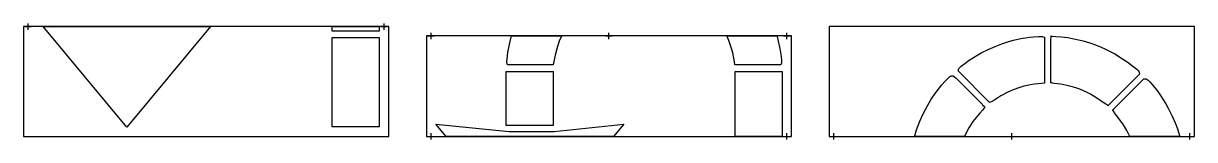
# Model space of a CAD drawing. Header units: inches. Extents: x 0 to 373, y -1 to 36.
import ezdxf

# ---------------------------------------------------------------- set-up
doc = ezdxf.new("R2010")
doc.units = ezdxf.units.IN
doc.header["$MEASUREMENT"] = 0
doc.layers.add('CUT', color=1, linetype='Continuous')
doc.layers.add('REG', color=5, linetype='Continuous')

msp = doc.modelspace()

# ---------------------------------------------------------------- linework, layer by layer
at = {"layer": 'CUT'}
for points in [[(32.95, 3), (32.95, 3), (6.29, 35.06), (59.63, 35.06)], [(98.42, 33.6), (98.42, 35.06), (113.4, 35.06), (113.4, 33.6)], [(98.42, 31.6), (113.46, 31.6), (113.46, 3.07), (98.42, 3.07)], [(155.07, 29.89), (155.65, 32.06), (171.53, 32.06), (171.52, 32.03), (170.84, 30.42), (170.23, 28.67), (169.9, 27.53), (169.52, 25.94), (169, 23.38), (168.95, 23.19), (168.93, 23.06), (168.88, 22.81), (154.31, 22.81), (154.19, 23.29), (154.12, 23.64), (154.12, 24.04), (154.17, 24.57), (154.48, 26.92), (154.83, 28.83)], [(240.26, 31.86), (240.65, 30.38), (241.15, 28.03), (241.53, 25.48), (241.65, 24.31), (241.68, 23.7), (241.63, 23.34), (241.48, 22.81), (226.8, 22.81), (226.66, 23.79), (226.11, 26.64), (225.76, 28.01), (224.89, 30.61), (224.26, 32.06), (240.2, 32.06)], [(301.54, 24.29), (304.23, 26.01), (305.37, 26.68), (307.53, 27.77), (309.74, 28.73), (311.88, 29.57), (314.49, 30.38), (315.65, 30.69), (317.98, 31.2), (319.46, 31.46), (320.84, 31.66), (322, 31.79), (323.62, 31.92), (324.27, 31.94), (324.78, 31.92), (325.12, 31.82), (325.57, 31.68), (325.57, 17.05), (324.59, 16.94), (322.26, 16.68), (321.09, 16.49), (318.89, 16), (317.95, 15.74), (317.01, 15.44), (314.97, 14.64), (313.39, 13.91), (312.41, 13.4), (311.65, 12.96), (309.01, 11.24), (308.55, 11.06), (308, 10.87), (298.06, 20.79), (298.11, 21.16), (298.14, 21.41), (298.26, 21.66), (298.51, 21.96), (299, 22.38), (300.12, 23.25)], [(327.59, 30.77), (327.6, 31.82), (327.59, 32.06), (327.84, 32.04), (329.16, 31.89), (330.79, 31.78), (332.91, 31.52), (335.45, 31.06), (336.4, 30.85), (337.89, 30.47), (339.99, 29.88), (341.75, 29.25), (343.57, 28.52), (344.97, 27.87), (347.91, 26.37), (350.44, 24.81), (352.24, 23.56), (353.73, 22.44), (354.91, 21.45), (355.38, 21.01), (355.62, 20.7), (355.74, 20.46), (355.81, 19.84), (345.75, 9.8), (345.56, 9.95), (345.26, 10.18), (344.86, 10.37), (342.56, 12.02), (341.08, 12.97), (340.22, 13.47), (339.16, 14), (336.77, 15.06), (335.84, 15.4), (334.8, 15.73), (332.68, 16.27), (330.78, 16.63), (328.58, 16.91), (328.09, 17.03), (327.83, 17.08), (327.59, 17.11), (327.59, 17.35), (327.59, 18.12), (327.58, 18.38), (327.58, 30.59)], [(153.9, 3.54), (153.9, 20.73), (168.86, 20.73), (168.86, 3.54)], [(226.87, 20.73), (241.85, 20.73), (241.85, 0), (226.87, 0)], [(284.17, 0.25), (284.74, 2.12), (285.79, 4.89), (286.86, 7.27), (288.3, 9.99), (289.44, 11.87), (290.98, 14.14), (292.05, 15.54), (292.82, 16.47), (293.78, 17.53), (294.47, 18.24), (295.26, 18.99), (295.59, 19.23), (295.84, 19.35), (296.09, 19.39), (296.43, 19.3), (296.85, 19.03), (297.32, 18.6), (305.65, 10.28), (305.76, 10.14), (306.36, 9.54), (306.54, 9.37), (306.38, 9.19), (306.09, 8.85), (305.8, 8.43), (304.91, 7.47), (304.27, 6.72), (302.7, 4.73), (301.38, 2.7), (300.34, 0.76), (299.99, 0), (284.1, 0)], [(358.28, 18.2), (358.59, 17.93), (359.12, 17.38), (359.84, 16.55), (361.61, 14.31), (362.49, 13.05), (364.23, 10.37), (364.97, 9.02), (366.27, 6.48), (367.2, 4.38), (367.91, 2.42), (368.65, 0), (352.71, 0), (352.43, 0.65), (351.78, 1.92), (350.7, 3.7), (349.27, 5.78), (347.76, 7.63), (347.59, 7.95), (347.37, 8.24), (347.22, 8.43), (357.23, 18.43), (357.68, 18.41), (357.94, 18.37)], [(188.08, 0), (134.75, 0), (131.46, 3.96), (154.82, 1.54), (169.24, 1.54), (191.37, 3.95)]]:
    msp.add_lwpolyline(points, close=True, dxfattribs=at)
at = {"layer": 'REG'}
for points in [[(0, 0), (116.46, 0), (116.46, 35.06), (0, 35.06)], [(256.91, 0), (373.37, 0), (373.37, 35.06), (256.91, 35.06)], [(128.46, 0), (244.91, 0), (244.91, 32.06), (128.46, 32.06)]]:
    msp.add_lwpolyline(points, close=True, dxfattribs=at)
for points in [[(0.5, 35.06), (2.5, 35.06)], [(1.5, 34.06), (1.5, 36.06)], [(113.96, 35.06), (115.96, 35.06)], [(114.96, 34.06), (114.96, 36.06)], [(128.96, 32.06), (130.96, 32.06)], [(129.96, 31.06), (129.96, 33.06)], [(185.68, 32.06), (187.68, 32.06)], [(186.68, 31.06), (186.68, 33.06)], [(242.41, 32.06), (244.41, 32.06)], [(243.41, 31.06), (243.41, 33.06)], [(128.96, 0), (130.96, 0)], [(129.96, -1), (129.96, 1)], [(242.41, 0), (244.41, 0)], [(243.41, -1), (243.41, 1)], [(257.41, 0), (259.41, 0)], [(258.41, -1), (258.41, 1)], [(314.14, 0), (316.14, 0)], [(315.14, -1), (315.14, 1)], [(370.87, 0), (372.87, 0)], [(371.87, -1), (371.87, 1)]]:
    msp.add_lwpolyline(points, dxfattribs=at)

doc.saveas('drawing.dxf')
